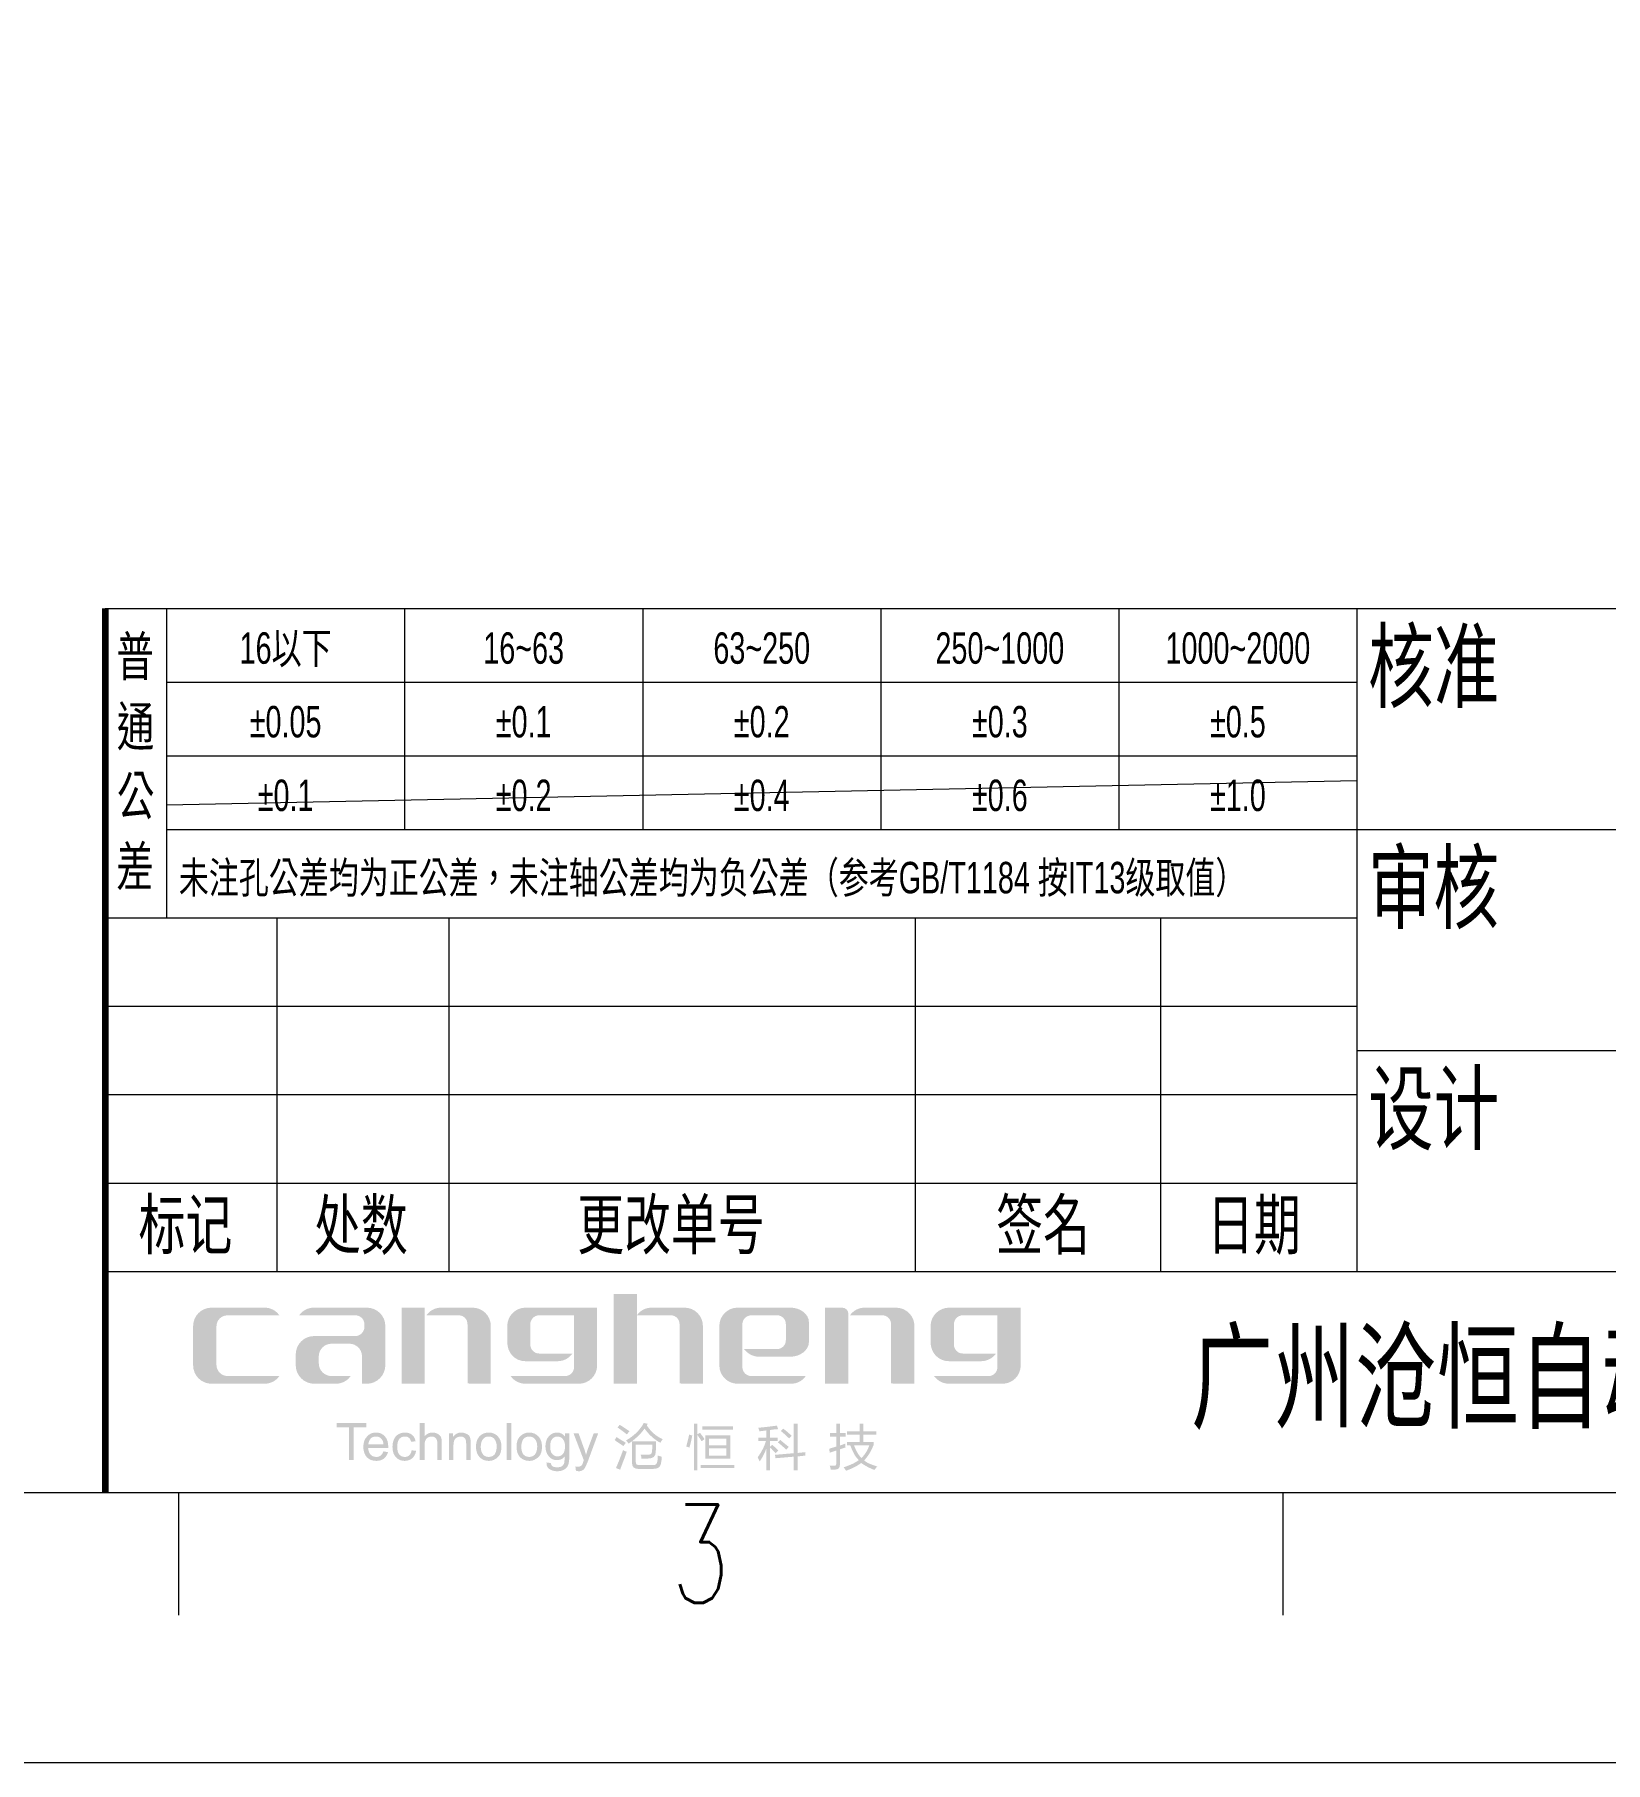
# Model space of a CAD drawing. Header units: millimetres. Extents: x 120948 to 121542, y -62642 to -62222.
# Drawn here: x 121154.1 to 121282.1, y -62642.3 to -62501.6 of the extents above; entities that cross this region are included whole.
import ezdxf
from ezdxf.enums import TextEntityAlignment as Align

# ---------------------------------------------------------------- set-up
doc = ezdxf.new("R2010")
doc.units = ezdxf.units.MM
doc.header["$LTSCALE"] = 10
doc.layers.add('THICK', color=7, linetype='Continuous', lineweight=0)
doc.styles.add('粗體窄形字', font='PMingLiU.ttf', dxfattribs={"width": 0.7})
doc.styles.add('繁體窄細字', font='simplex.shx', dxfattribs={"width": 0.7, "bigfont": 'ae.shx'})

# ---------------------------------------------------------------- blocks, each defined once
blk = doc.blocks.new('A4横向')
h = blk.add_hatch(color=174)
edge = h.paths.add_edge_path(flags=0)
edge.add_spline(control_points=[(-169.337, 15.424), (-169.337, 15.424), (-170.287, 15.424), (-170.287, 15.424), (-170.287, 15.424), (-170.287, 19.075), (-170.287, 19.075), (-170.287, 19.075), (-169.337, 19.075), (-169.337, 19.075), (-169.337, 19.075), (-169.337, 18.211), (-169.337, 18.211), (-169.207, 18.405), (-168.981, 18.524), (-168.732, 18.524), (-168.732, 18.524), (-167.393, 18.524), (-167.393, 18.524), (-166.983, 18.524), (-166.648, 18.189), (-166.648, 17.779), (-166.648, 17.779), (-166.648, 15.424), (-166.648, 15.424), (-166.648, 15.424), (-167.598, 15.435), (-167.598, 15.435), (-167.598, 16.051), (-167.598, 17.228), (-167.598, 17.844), (-167.598, 18.049), (-167.749, 18.211), (-167.955, 18.211), (-167.955, 18.211), (-169.337, 18.211), (-169.337, 18.211), (-169.337, 18.211), (-169.337, 15.424), (-169.337, 15.424)], knot_values=[0, 0, 0, 0, 1, 1, 1, 2, 2, 2, 3, 3, 3, 4, 4, 4, 5, 5, 5, 6, 6, 6, 7, 7, 7, 8, 8, 8, 9, 9, 9, 10, 10, 10, 11, 11, 11, 12, 12, 12, 13, 13, 13, 13], degree=3, periodic=0)
edge = h.paths.add_edge_path(flags=0)
edge.add_spline(control_points=[(-163.062, 18.524), (-162.706, 18.524), (-162.328, 18.276), (-162.328, 17.93), (-162.328, 17.93), (-162.328, 17.12), (-162.328, 17.12), (-162.328, 16.785), (-162.706, 16.526), (-163.062, 16.526), (-163.062, 16.526), (-164.358, 16.526), (-164.358, 16.526), (-164.617, 16.526), (-164.833, 16.656), (-164.974, 16.839), (-164.974, 16.839), (-163.624, 16.839), (-163.624, 16.839), (-163.419, 16.839), (-163.267, 17.001), (-163.267, 17.206), (-163.267, 17.325), (-163.267, 17.422), (-163.267, 17.844), (-163.267, 18.049), (-163.419, 18.211), (-163.624, 18.211), (-163.624, 18.211), (-164.671, 18.211), (-164.671, 18.211), (-164.877, 18.211), (-165.039, 18.049), (-165.039, 17.844), (-165.039, 17.271), (-165.039, 16.861), (-165.039, 16.105), (-165.039, 15.9), (-164.877, 15.738), (-164.671, 15.738), (-164.671, 15.738), (-162.457, 15.738), (-162.457, 15.738), (-162.587, 15.543), (-162.814, 15.424), (-163.062, 15.424), (-163.062, 15.424), (-165.233, 15.424), (-165.233, 15.424), (-165.643, 15.424), (-165.978, 15.759), (-165.978, 16.17), (-165.978, 16.71), (-165.978, 17.239), (-165.978, 17.779), (-165.978, 18.189), (-165.643, 18.524), (-165.233, 18.524), (-164.553, 18.524), (-163.743, 18.524), (-163.062, 18.524)], knot_values=[0, 0, 0, 0, 1, 1, 1, 2, 2, 2, 3, 3, 3, 4, 4, 4, 5, 5, 5, 6, 6, 6, 7, 7, 7, 8, 8, 8, 9, 9, 9, 10, 10, 10, 11, 11, 11, 12, 12, 12, 13, 13, 13, 14, 14, 14, 15, 15, 15, 16, 16, 16, 17, 17, 17, 18, 18, 18, 19, 19, 19, 20, 20, 20, 20], degree=3, periodic=0)
edge = h.paths.add_edge_path(flags=0)
edge.add_spline(control_points=[(-161.669, 18.524), (-161.669, 18.524), (-160.978, 18.524), (-160.978, 18.524), (-160.837, 18.524), (-160.719, 18.416), (-160.719, 18.276), (-160.719, 18.276), (-160.719, 15.424), (-160.719, 15.424), (-160.719, 15.424), (-161.669, 15.424), (-161.669, 15.424), (-161.669, 15.424), (-161.669, 18.524), (-161.669, 18.524)], knot_values=[0, 0, 0, 0, 1, 1, 1, 2, 2, 2, 3, 3, 3, 4, 4, 4, 5, 5, 5, 5], degree=3, periodic=0)
edge = h.paths.add_edge_path(flags=0)
edge.add_spline(control_points=[(-160.049, 18.524), (-160.049, 18.524), (-158.785, 18.524), (-158.785, 18.524), (-158.364, 18.524), (-158.029, 18.189), (-158.029, 17.779), (-158.029, 17.779), (-158.029, 16.612), (-158.029, 16.612), (-158.029, 16.612), (-158.029, 15.424), (-158.029, 15.424), (-158.029, 15.424), (-158.98, 15.435), (-158.98, 15.435), (-158.98, 15.435), (-158.98, 16.548), (-158.98, 16.548), (-158.98, 16.548), (-158.98, 16.558), (-158.98, 16.558), (-158.98, 16.558), (-158.98, 17.487), (-158.98, 17.487), (-158.98, 17.487), (-158.98, 17.736), (-158.98, 17.736), (-158.98, 17.736), (-158.98, 17.844), (-158.98, 17.844), (-158.98, 18.049), (-159.131, 18.211), (-159.336, 18.211), (-159.336, 18.211), (-160.654, 18.211), (-160.654, 18.211), (-160.524, 18.405), (-160.297, 18.524), (-160.049, 18.524)], knot_values=[0, 0, 0, 0, 1, 1, 1, 2, 2, 2, 3, 3, 3, 4, 4, 4, 5, 5, 5, 6, 6, 6, 7, 7, 7, 8, 8, 8, 9, 9, 9, 10, 10, 10, 11, 11, 11, 12, 12, 12, 13, 13, 13, 13], degree=3, periodic=0)
edge = h.paths.add_edge_path(flags=0)
edge.add_spline(control_points=[(-156.615, 15.424), (-156.615, 15.424), (-154.444, 15.424), (-154.444, 15.424), (-154.033, 15.424), (-153.699, 15.759), (-153.699, 16.17), (-153.699, 16.958), (-153.699, 17.746), (-153.699, 18.524), (-154.671, 18.524), (-155.643, 18.524), (-156.615, 18.524), (-157.025, 18.524), (-157.371, 18.189), (-157.371, 17.779), (-157.371, 17.779), (-157.371, 17.12), (-157.371, 17.12), (-157.371, 16.688), (-157.057, 16.342), (-156.615, 16.342), (-156.615, 16.342), (-155.319, 16.342), (-155.319, 16.342), (-155.07, 16.342), (-154.843, 16.461), (-154.703, 16.656), (-154.703, 16.656), (-156.064, 16.656), (-156.064, 16.656), (-156.258, 16.656), (-156.42, 16.818), (-156.42, 17.023), (-156.42, 17.422), (-156.42, 17.304), (-156.42, 17.844), (-156.42, 18.049), (-156.258, 18.211), (-156.064, 18.211), (-156.064, 18.211), (-154.649, 18.211), (-154.649, 18.211), (-154.649, 17.509), (-154.649, 16.807), (-154.649, 16.105), (-154.649, 15.9), (-154.8, 15.738), (-155.005, 15.738), (-155.005, 15.738), (-157.23, 15.738), (-157.23, 15.738), (-157.09, 15.543), (-156.863, 15.424), (-156.615, 15.424)], knot_values=[0, 0, 0, 0, 1, 1, 1, 2, 2, 2, 3, 3, 3, 4, 4, 4, 5, 5, 5, 6, 6, 6, 7, 7, 7, 8, 8, 8, 9, 9, 9, 10, 10, 10, 11, 11, 11, 12, 12, 12, 13, 13, 13, 14, 14, 14, 15, 15, 15, 16, 16, 16, 17, 17, 17, 18, 18, 18, 18], degree=3, periodic=0)
h = blk.add_hatch(color=1)
edge = h.paths.add_edge_path(flags=0)
edge.add_spline(control_points=[(-186.66, 18.524), (-186.66, 18.524), (-184.511, 18.524), (-184.511, 18.524), (-184.263, 18.524), (-184.036, 18.405), (-183.906, 18.211), (-183.906, 18.211), (-186.012, 18.211), (-186.012, 18.211), (-186.261, 18.211), (-186.466, 18.016), (-186.466, 17.768), (-186.466, 17.768), (-186.466, 16.191), (-186.466, 16.191), (-186.466, 15.943), (-186.261, 15.738), (-186.012, 15.738), (-186.012, 15.738), (-183.906, 15.738), (-183.906, 15.738), (-184.036, 15.543), (-184.263, 15.424), (-184.511, 15.424), (-184.511, 15.424), (-186.66, 15.424), (-186.66, 15.424), (-187.081, 15.424), (-187.416, 15.759), (-187.416, 16.17), (-187.416, 16.17), (-187.416, 17.779), (-187.416, 17.779), (-187.416, 18.189), (-187.081, 18.524), (-186.66, 18.524)], knot_values=[0, 0, 0, 0, 1, 1, 1, 2, 2, 2, 3, 3, 3, 4, 4, 4, 5, 5, 5, 6, 6, 6, 7, 7, 7, 8, 8, 8, 9, 9, 9, 10, 10, 10, 11, 11, 11, 12, 12, 12, 12], degree=3, periodic=0)
edge = h.paths.add_edge_path(flags=0)
edge.add_spline(control_points=[(-182.491, 18.524), (-182.491, 18.524), (-180.342, 18.524), (-180.342, 18.524), (-179.921, 18.524), (-179.586, 18.189), (-179.586, 17.779), (-179.586, 17.779), (-179.586, 16.18), (-179.586, 16.18), (-179.586, 15.77), (-179.921, 15.424), (-180.342, 15.424), (-180.342, 15.424), (-180.537, 15.424), (-180.537, 15.424), (-180.537, 15.424), (-180.537, 16.256), (-180.537, 16.256), (-180.537, 16.256), (-180.537, 16.548), (-180.537, 16.548), (-180.537, 16.548), (-180.537, 16.558), (-180.537, 16.558), (-180.537, 16.558), (-180.537, 16.558), (-180.537, 16.558), (-180.547, 16.839), (-180.774, 17.055), (-181.055, 17.055), (-181.055, 17.055), (-181.779, 17.055), (-181.779, 17.055), (-182.059, 17.055), (-182.297, 16.828), (-182.297, 16.548), (-182.297, 16.548), (-182.297, 16.256), (-182.297, 16.256), (-182.297, 15.964), (-182.059, 15.738), (-181.779, 15.738), (-181.779, 15.738), (-181.001, 15.738), (-181.001, 15.738), (-181.131, 15.543), (-181.357, 15.424), (-181.606, 15.424), (-181.897, 15.424), (-182.189, 15.424), (-182.481, 15.424), (-182.902, 15.424), (-183.237, 15.77), (-183.237, 16.18), (-183.237, 16.18), (-183.237, 16.612), (-183.237, 16.612), (-183.237, 17.034), (-182.902, 17.368), (-182.481, 17.368), (-182.481, 17.368), (-180.807, 17.368), (-180.807, 17.368), (-180.601, 17.368), (-180.439, 17.541), (-180.439, 17.736), (-180.439, 17.736), (-180.439, 17.844), (-180.439, 17.844), (-180.439, 18.049), (-180.601, 18.211), (-180.807, 18.211), (-180.807, 18.211), (-183.096, 18.211), (-183.096, 18.211), (-182.967, 18.405), (-182.74, 18.524), (-182.491, 18.524)], knot_values=[0, 0, 0, 0, 1, 1, 1, 2, 2, 2, 3, 3, 3, 4, 4, 4, 5, 5, 5, 6, 6, 6, 7, 7, 7, 8, 8, 8, 9, 9, 9, 10, 10, 10, 11, 11, 11, 12, 12, 12, 13, 13, 13, 14, 14, 14, 15, 15, 15, 16, 16, 16, 17, 17, 17, 18, 18, 18, 19, 19, 19, 20, 20, 20, 21, 21, 21, 22, 22, 22, 23, 23, 23, 24, 24, 24, 25, 25, 25, 26, 26, 26, 26], degree=3, periodic=0)
edge = h.paths.add_edge_path(flags=0)
edge.add_spline(control_points=[(-178.927, 18.524), (-178.927, 18.524), (-177.977, 18.524), (-177.977, 18.524), (-177.977, 18.524), (-177.977, 15.424), (-177.977, 15.424), (-177.977, 15.424), (-178.927, 15.424), (-178.927, 15.424), (-178.927, 15.424), (-178.927, 18.524), (-178.927, 18.524)], knot_values=[0, 0, 0, 0, 1, 1, 1, 2, 2, 2, 3, 3, 3, 4, 4, 4, 4], degree=3, periodic=0)
edge = h.paths.add_edge_path(flags=0)
edge.add_spline(control_points=[(-177.307, 18.524), (-177.307, 18.524), (-176.033, 18.524), (-176.033, 18.524), (-175.623, 18.524), (-175.288, 18.189), (-175.288, 17.779), (-175.288, 17.779), (-175.288, 15.424), (-175.288, 15.424), (-175.288, 15.424), (-176.238, 15.435), (-176.238, 15.435), (-176.238, 16.234), (-176.238, 17.044), (-176.238, 17.844), (-176.238, 18.049), (-176.389, 18.211), (-176.595, 18.211), (-176.595, 18.211), (-177.912, 18.211), (-177.912, 18.211), (-177.783, 18.405), (-177.556, 18.524), (-177.307, 18.524)], knot_values=[0, 0, 0, 0, 1, 1, 1, 2, 2, 2, 3, 3, 3, 4, 4, 4, 5, 5, 5, 6, 6, 6, 7, 7, 7, 8, 8, 8, 8], degree=3, periodic=0)
edge = h.paths.add_edge_path(flags=0)
edge.add_spline(control_points=[(-173.873, 15.424), (-173.873, 15.424), (-171.702, 15.424), (-171.702, 15.424), (-171.292, 15.424), (-170.957, 15.759), (-170.957, 16.17), (-170.957, 16.958), (-170.957, 17.746), (-170.957, 18.524), (-171.929, 18.524), (-172.901, 18.524), (-173.873, 18.524), (-174.283, 18.524), (-174.618, 18.189), (-174.618, 17.779), (-174.618, 17.779), (-174.618, 17.12), (-174.618, 17.12), (-174.618, 16.688), (-174.316, 16.342), (-173.873, 16.342), (-173.873, 16.342), (-172.577, 16.342), (-172.577, 16.342), (-172.318, 16.342), (-172.102, 16.461), (-171.961, 16.656), (-171.961, 16.656), (-173.322, 16.656), (-173.322, 16.656), (-173.517, 16.656), (-173.679, 16.818), (-173.679, 17.023), (-173.679, 17.422), (-173.679, 17.304), (-173.679, 17.844), (-173.679, 18.049), (-173.517, 18.211), (-173.322, 18.211), (-173.322, 18.211), (-171.897, 18.211), (-171.897, 18.211), (-171.897, 17.509), (-171.897, 16.807), (-171.897, 16.105), (-171.897, 15.9), (-172.059, 15.738), (-172.264, 15.738), (-172.264, 15.738), (-174.478, 15.738), (-174.478, 15.738), (-174.348, 15.543), (-174.121, 15.424), (-173.873, 15.424)], knot_values=[0, 0, 0, 0, 1, 1, 1, 2, 2, 2, 3, 3, 3, 4, 4, 4, 5, 5, 5, 6, 6, 6, 7, 7, 7, 8, 8, 8, 9, 9, 9, 10, 10, 10, 11, 11, 11, 12, 12, 12, 13, 13, 13, 14, 14, 14, 15, 15, 15, 16, 16, 16, 17, 17, 17, 18, 18, 18, 18], degree=3, periodic=0)
h = blk.add_hatch(color=174)
edge = h.paths.add_edge_path(flags=0)
edge.add_spline(control_points=[(-181.066, 12.314), (-181.066, 12.314), (-181.066, 13.653), (-181.066, 13.653), (-181.066, 13.653), (-181.573, 13.653), (-181.573, 13.653), (-181.573, 13.653), (-181.573, 13.826), (-181.573, 13.826), (-181.573, 13.826), (-180.364, 13.826), (-180.364, 13.826), (-180.364, 13.826), (-180.364, 13.653), (-180.364, 13.653), (-180.364, 13.653), (-180.871, 13.653), (-180.871, 13.653), (-180.871, 13.653), (-180.871, 12.314), (-180.871, 12.314), (-180.871, 12.314), (-181.066, 12.314), (-181.066, 12.314)], knot_values=[0, 0, 0, 0, 1, 1, 1, 2, 2, 2, 3, 3, 3, 4, 4, 4, 5, 5, 5, 6, 6, 6, 7, 7, 7, 8, 8, 8, 8], degree=3, periodic=0)
edge = h.paths.add_edge_path(flags=0)
edge.add_spline(control_points=[(-179.662, 12.67), (-179.662, 12.67), (-179.478, 12.638), (-179.478, 12.638), (-179.5, 12.53), (-179.565, 12.444), (-179.64, 12.379), (-179.727, 12.314), (-179.824, 12.282), (-179.953, 12.282), (-180.115, 12.282), (-180.245, 12.336), (-180.342, 12.433), (-180.429, 12.53), (-180.483, 12.67), (-180.483, 12.854), (-180.483, 13.038), (-180.429, 13.178), (-180.331, 13.275), (-180.245, 13.383), (-180.115, 13.437), (-179.964, 13.437), (-179.824, 13.437), (-179.694, 13.383), (-179.608, 13.286), (-179.511, 13.178), (-179.467, 13.038), (-179.467, 12.865), (-179.467, 12.854), (-179.467, 12.832), (-179.467, 12.811), (-179.467, 12.811), (-180.288, 12.811), (-180.288, 12.811), (-180.277, 12.692), (-180.245, 12.595), (-180.18, 12.53), (-180.126, 12.476), (-180.051, 12.444), (-179.953, 12.444), (-179.889, 12.444), (-179.824, 12.454), (-179.781, 12.498), (-179.737, 12.53), (-179.694, 12.584), (-179.662, 12.67)], knot_values=[0, 0, 0, 0, 1, 1, 1, 2, 2, 2, 3, 3, 3, 4, 4, 4, 5, 5, 5, 6, 6, 6, 7, 7, 7, 8, 8, 8, 9, 9, 9, 10, 10, 10, 11, 11, 11, 12, 12, 12, 13, 13, 13, 14, 14, 14, 15, 15, 15, 15], degree=3, periodic=0)
edge = h.paths.add_edge_path(flags=0)
edge.add_spline(control_points=[(-180.277, 12.962), (-180.277, 12.962), (-179.662, 12.962), (-179.662, 12.962), (-179.673, 13.059), (-179.694, 13.124), (-179.737, 13.167), (-179.791, 13.243), (-179.867, 13.275), (-179.964, 13.275), (-180.051, 13.275), (-180.126, 13.254), (-180.18, 13.2), (-180.234, 13.135), (-180.267, 13.059), (-180.277, 12.962)], knot_values=[0, 0, 0, 0, 1, 1, 1, 2, 2, 2, 3, 3, 3, 4, 4, 4, 5, 5, 5, 5], degree=3, periodic=0)
edge = h.paths.add_edge_path(flags=0)
edge.add_spline(control_points=[(-178.517, 12.714), (-178.517, 12.714), (-178.333, 12.692), (-178.333, 12.692), (-178.355, 12.562), (-178.409, 12.465), (-178.485, 12.39), (-178.571, 12.325), (-178.679, 12.282), (-178.798, 12.282), (-178.949, 12.282), (-179.068, 12.336), (-179.154, 12.433), (-179.251, 12.53), (-179.295, 12.67), (-179.295, 12.854), (-179.295, 12.973), (-179.273, 13.081), (-179.23, 13.167), (-179.197, 13.254), (-179.133, 13.318), (-179.057, 13.362), (-178.971, 13.416), (-178.884, 13.437), (-178.787, 13.437), (-178.668, 13.437), (-178.571, 13.405), (-178.495, 13.34), (-178.42, 13.286), (-178.377, 13.2), (-178.355, 13.081), (-178.355, 13.081), (-178.539, 13.059), (-178.539, 13.059), (-178.549, 13.135), (-178.582, 13.189), (-178.625, 13.221), (-178.668, 13.264), (-178.722, 13.275), (-178.787, 13.275), (-178.873, 13.275), (-178.96, 13.243), (-179.014, 13.178), (-179.068, 13.113), (-179.1, 13.005), (-179.1, 12.865), (-179.1, 12.714), (-179.079, 12.606), (-179.014, 12.541), (-178.96, 12.476), (-178.884, 12.444), (-178.798, 12.444), (-178.722, 12.444), (-178.657, 12.465), (-178.614, 12.508), (-178.56, 12.552), (-178.528, 12.616), (-178.517, 12.714)], knot_values=[0, 0, 0, 0, 1, 1, 1, 2, 2, 2, 3, 3, 3, 4, 4, 4, 5, 5, 5, 6, 6, 6, 7, 7, 7, 8, 8, 8, 9, 9, 9, 10, 10, 10, 11, 11, 11, 12, 12, 12, 13, 13, 13, 14, 14, 14, 15, 15, 15, 16, 16, 16, 17, 17, 17, 18, 18, 18, 19, 19, 19, 19], degree=3, periodic=0)
edge = h.paths.add_edge_path(flags=0)
edge.add_spline(control_points=[(-178.182, 12.314), (-178.182, 12.314), (-178.182, 13.826), (-178.182, 13.826), (-178.182, 13.826), (-177.988, 13.826), (-177.988, 13.826), (-177.988, 13.826), (-177.988, 13.286), (-177.988, 13.286), (-177.901, 13.383), (-177.793, 13.437), (-177.664, 13.437), (-177.577, 13.437), (-177.513, 13.416), (-177.448, 13.383), (-177.394, 13.351), (-177.351, 13.308), (-177.318, 13.254), (-177.297, 13.2), (-177.286, 13.113), (-177.286, 13.005), (-177.286, 13.005), (-177.286, 12.314), (-177.286, 12.314), (-177.286, 12.314), (-177.469, 12.314), (-177.469, 12.314), (-177.469, 12.314), (-177.469, 13.005), (-177.469, 13.005), (-177.469, 13.102), (-177.491, 13.167), (-177.534, 13.21), (-177.567, 13.254), (-177.631, 13.275), (-177.707, 13.275), (-177.761, 13.275), (-177.804, 13.254), (-177.858, 13.232), (-177.901, 13.2), (-177.945, 13.156), (-177.955, 13.113), (-177.977, 13.059), (-177.988, 12.994), (-177.988, 12.908), (-177.988, 12.908), (-177.988, 12.314), (-177.988, 12.314), (-177.988, 12.314), (-178.182, 12.314), (-178.182, 12.314)], knot_values=[0, 0, 0, 0, 1, 1, 1, 2, 2, 2, 3, 3, 3, 4, 4, 4, 5, 5, 5, 6, 6, 6, 7, 7, 7, 8, 8, 8, 9, 9, 9, 10, 10, 10, 11, 11, 11, 12, 12, 12, 13, 13, 13, 14, 14, 14, 15, 15, 15, 16, 16, 16, 17, 17, 17, 17], degree=3, periodic=0)
edge = h.paths.add_edge_path(flags=0)
edge.add_spline(control_points=[(-176.994, 12.314), (-176.994, 12.314), (-176.994, 13.405), (-176.994, 13.405), (-176.994, 13.405), (-176.832, 13.405), (-176.832, 13.405), (-176.832, 13.405), (-176.832, 13.254), (-176.832, 13.254), (-176.746, 13.372), (-176.638, 13.437), (-176.487, 13.437), (-176.411, 13.437), (-176.357, 13.416), (-176.303, 13.394), (-176.238, 13.372), (-176.206, 13.34), (-176.173, 13.308), (-176.141, 13.264), (-176.13, 13.221), (-176.119, 13.167), (-176.109, 13.135), (-176.109, 13.07), (-176.109, 12.984), (-176.109, 12.984), (-176.109, 12.314), (-176.109, 12.314), (-176.109, 12.314), (-176.292, 12.314), (-176.292, 12.314), (-176.292, 12.314), (-176.292, 12.973), (-176.292, 12.973), (-176.292, 13.059), (-176.303, 13.113), (-176.314, 13.146), (-176.325, 13.189), (-176.357, 13.21), (-176.389, 13.243), (-176.433, 13.264), (-176.476, 13.275), (-176.519, 13.275), (-176.595, 13.275), (-176.67, 13.243), (-176.724, 13.2), (-176.778, 13.146), (-176.811, 13.048), (-176.811, 12.908), (-176.811, 12.908), (-176.811, 12.314), (-176.811, 12.314), (-176.811, 12.314), (-176.994, 12.314), (-176.994, 12.314)], knot_values=[0, 0, 0, 0, 1, 1, 1, 2, 2, 2, 3, 3, 3, 4, 4, 4, 5, 5, 5, 6, 6, 6, 7, 7, 7, 8, 8, 8, 9, 9, 9, 10, 10, 10, 11, 11, 11, 12, 12, 12, 13, 13, 13, 14, 14, 14, 15, 15, 15, 16, 16, 16, 17, 17, 17, 18, 18, 18, 18], degree=3, periodic=0)
edge = h.paths.add_edge_path(flags=0)
edge.add_spline(control_points=[(-175.893, 12.865), (-175.893, 13.059), (-175.828, 13.21), (-175.72, 13.308), (-175.623, 13.394), (-175.515, 13.437), (-175.374, 13.437), (-175.223, 13.437), (-175.093, 13.383), (-175.007, 13.286), (-174.91, 13.189), (-174.856, 13.048), (-174.856, 12.876), (-174.856, 12.735), (-174.877, 12.627), (-174.921, 12.541), (-174.964, 12.465), (-175.029, 12.4), (-175.104, 12.357), (-175.191, 12.303), (-175.277, 12.282), (-175.374, 12.282), (-175.525, 12.282), (-175.655, 12.336), (-175.741, 12.433), (-175.839, 12.53), (-175.893, 12.67), (-175.893, 12.865)], knot_values=[0, 0, 0, 0, 1, 1, 1, 2, 2, 2, 3, 3, 3, 4, 4, 4, 5, 5, 5, 6, 6, 6, 7, 7, 7, 8, 8, 8, 9, 9, 9, 9], degree=3, periodic=0)
edge = h.paths.add_edge_path(flags=0)
edge.add_spline(control_points=[(-175.698, 12.854), (-175.698, 12.714), (-175.666, 12.616), (-175.601, 12.541), (-175.547, 12.476), (-175.471, 12.444), (-175.374, 12.444), (-175.277, 12.444), (-175.201, 12.476), (-175.137, 12.541), (-175.083, 12.616), (-175.05, 12.724), (-175.05, 12.865), (-175.05, 13.005), (-175.083, 13.102), (-175.147, 13.178), (-175.201, 13.243), (-175.277, 13.275), (-175.374, 13.275), (-175.471, 13.275), (-175.547, 13.243), (-175.601, 13.178), (-175.666, 13.102), (-175.698, 12.994), (-175.698, 12.854)], knot_values=[0, 0, 0, 0, 1, 1, 1, 2, 2, 2, 3, 3, 3, 4, 4, 4, 5, 5, 5, 6, 6, 6, 7, 7, 7, 8, 8, 8, 8], degree=3, periodic=0)
edge = h.paths.add_edge_path(flags=0)
edge.add_spline(control_points=[(-174.64, 12.314), (-174.64, 12.314), (-174.64, 13.826), (-174.64, 13.826), (-174.64, 13.826), (-174.456, 13.826), (-174.456, 13.826), (-174.456, 13.826), (-174.456, 12.314), (-174.456, 12.314), (-174.456, 12.314), (-174.64, 12.314), (-174.64, 12.314)], knot_values=[0, 0, 0, 0, 1, 1, 1, 2, 2, 2, 3, 3, 3, 4, 4, 4, 4], degree=3, periodic=0)
edge = h.paths.add_edge_path(flags=0)
edge.add_spline(control_points=[(-174.24, 12.865), (-174.24, 13.059), (-174.186, 13.21), (-174.067, 13.308), (-173.97, 13.394), (-173.862, 13.437), (-173.722, 13.437), (-173.571, 13.437), (-173.452, 13.383), (-173.355, 13.286), (-173.257, 13.189), (-173.203, 13.048), (-173.203, 12.876), (-173.203, 12.735), (-173.225, 12.627), (-173.268, 12.541), (-173.311, 12.465), (-173.376, 12.4), (-173.463, 12.357), (-173.538, 12.303), (-173.625, 12.282), (-173.722, 12.282), (-173.873, 12.282), (-174.003, 12.336), (-174.1, 12.433), (-174.186, 12.53), (-174.24, 12.67), (-174.24, 12.865)], knot_values=[0, 0, 0, 0, 1, 1, 1, 2, 2, 2, 3, 3, 3, 4, 4, 4, 5, 5, 5, 6, 6, 6, 7, 7, 7, 8, 8, 8, 9, 9, 9, 9], degree=3, periodic=0)
edge = h.paths.add_edge_path(flags=0)
edge.add_spline(control_points=[(-174.046, 12.854), (-174.046, 12.714), (-174.013, 12.616), (-173.959, 12.541), (-173.895, 12.476), (-173.819, 12.444), (-173.722, 12.444), (-173.635, 12.444), (-173.549, 12.476), (-173.495, 12.541), (-173.43, 12.616), (-173.398, 12.724), (-173.398, 12.865), (-173.398, 13.005), (-173.43, 13.102), (-173.495, 13.178), (-173.549, 13.243), (-173.635, 13.275), (-173.722, 13.275), (-173.819, 13.275), (-173.895, 13.243), (-173.959, 13.178), (-174.013, 13.102), (-174.046, 12.994), (-174.046, 12.854)], knot_values=[0, 0, 0, 0, 1, 1, 1, 2, 2, 2, 3, 3, 3, 4, 4, 4, 5, 5, 5, 6, 6, 6, 7, 7, 7, 8, 8, 8, 8], degree=3, periodic=0)
edge = h.paths.add_edge_path(flags=0)
edge.add_spline(control_points=[(-173.02, 12.217), (-173.02, 12.217), (-172.847, 12.195), (-172.847, 12.195), (-172.836, 12.141), (-172.815, 12.098), (-172.782, 12.066), (-172.739, 12.033), (-172.674, 12.022), (-172.588, 12.022), (-172.501, 12.022), (-172.437, 12.033), (-172.393, 12.066), (-172.339, 12.109), (-172.307, 12.152), (-172.296, 12.217), (-172.285, 12.249), (-172.285, 12.336), (-172.285, 12.454), (-172.361, 12.357), (-172.469, 12.314), (-172.588, 12.314), (-172.739, 12.314), (-172.858, 12.368), (-172.933, 12.476), (-173.02, 12.584), (-173.063, 12.714), (-173.063, 12.865), (-173.063, 12.973), (-173.041, 13.07), (-173.009, 13.156), (-172.966, 13.243), (-172.912, 13.308), (-172.836, 13.362), (-172.771, 13.405), (-172.685, 13.437), (-172.588, 13.437), (-172.458, 13.437), (-172.35, 13.383), (-172.264, 13.275), (-172.264, 13.275), (-172.264, 13.405), (-172.264, 13.405), (-172.264, 13.405), (-172.091, 13.405), (-172.091, 13.405), (-172.091, 13.405), (-172.091, 12.454), (-172.091, 12.454), (-172.091, 12.292), (-172.113, 12.163), (-172.145, 12.098), (-172.177, 12.022), (-172.231, 11.968), (-172.307, 11.925), (-172.383, 11.882), (-172.48, 11.86), (-172.588, 11.86), (-172.717, 11.86), (-172.825, 11.893), (-172.912, 11.958), (-172.987, 12.012), (-173.031, 12.098), (-173.02, 12.217)], knot_values=[0, 0, 0, 0, 1, 1, 1, 2, 2, 2, 3, 3, 3, 4, 4, 4, 5, 5, 5, 6, 6, 6, 7, 7, 7, 8, 8, 8, 9, 9, 9, 10, 10, 10, 11, 11, 11, 12, 12, 12, 13, 13, 13, 14, 14, 14, 15, 15, 15, 16, 16, 16, 17, 17, 17, 18, 18, 18, 19, 19, 19, 20, 20, 20, 21, 21, 21, 21], degree=3, periodic=0)
edge = h.paths.add_edge_path(flags=0)
edge.add_spline(control_points=[(-172.869, 12.876), (-172.869, 12.735), (-172.847, 12.627), (-172.782, 12.562), (-172.728, 12.498), (-172.653, 12.465), (-172.566, 12.465), (-172.48, 12.465), (-172.415, 12.498), (-172.35, 12.562), (-172.296, 12.627), (-172.264, 12.735), (-172.264, 12.876), (-172.264, 13.005), (-172.296, 13.113), (-172.361, 13.178), (-172.415, 13.243), (-172.491, 13.275), (-172.577, 13.275), (-172.653, 13.275), (-172.728, 13.243), (-172.782, 13.178), (-172.847, 13.113), (-172.869, 13.016), (-172.869, 12.876)], knot_values=[0, 0, 0, 0, 1, 1, 1, 2, 2, 2, 3, 3, 3, 4, 4, 4, 5, 5, 5, 6, 6, 6, 7, 7, 7, 8, 8, 8, 8], degree=3, periodic=0)
edge = h.paths.add_edge_path(flags=0)
edge.add_spline(control_points=[(-171.821, 11.882), (-171.821, 11.882), (-171.843, 12.055), (-171.843, 12.055), (-171.799, 12.044), (-171.767, 12.044), (-171.735, 12.044), (-171.691, 12.044), (-171.659, 12.044), (-171.637, 12.066), (-171.605, 12.076), (-171.583, 12.098), (-171.573, 12.12), (-171.562, 12.141), (-171.54, 12.184), (-171.519, 12.26), (-171.508, 12.271), (-171.508, 12.282), (-171.497, 12.303), (-171.497, 12.303), (-171.918, 13.405), (-171.918, 13.405), (-171.918, 13.405), (-171.713, 13.405), (-171.713, 13.405), (-171.713, 13.405), (-171.486, 12.778), (-171.486, 12.778), (-171.454, 12.692), (-171.432, 12.606), (-171.411, 12.519), (-171.389, 12.606), (-171.357, 12.692), (-171.335, 12.768), (-171.335, 12.768), (-171.097, 13.405), (-171.097, 13.405), (-171.097, 13.405), (-170.914, 13.405), (-170.914, 13.405), (-170.914, 13.405), (-171.324, 12.292), (-171.324, 12.292), (-171.367, 12.174), (-171.411, 12.087), (-171.432, 12.044), (-171.465, 11.979), (-171.497, 11.936), (-171.54, 11.904), (-171.583, 11.882), (-171.637, 11.86), (-171.702, 11.86), (-171.735, 11.86), (-171.778, 11.871), (-171.821, 11.882)], knot_values=[0, 0, 0, 0, 1, 1, 1, 2, 2, 2, 3, 3, 3, 4, 4, 4, 5, 5, 5, 6, 6, 6, 7, 7, 7, 8, 8, 8, 9, 9, 9, 10, 10, 10, 11, 11, 11, 12, 12, 12, 13, 13, 13, 14, 14, 14, 15, 15, 15, 16, 16, 16, 17, 17, 17, 18, 18, 18, 18], degree=3, periodic=0)
h = blk.add_hatch(color=174)
edge = h.paths.add_edge_path(flags=0)
edge.add_spline(control_points=[(-169.531, 13.081), (-169.531, 13.081), (-168.559, 13.081), (-168.559, 13.081), (-168.559, 12.908), (-168.559, 12.757), (-168.57, 12.638), (-168.57, 12.465), (-168.678, 12.379), (-168.873, 12.379), (-168.97, 12.379), (-169.067, 12.379), (-169.153, 12.379), (-169.153, 12.433), (-169.164, 12.487), (-169.186, 12.541), (-169.089, 12.541), (-168.991, 12.53), (-168.894, 12.53), (-168.786, 12.53), (-168.721, 12.573), (-168.721, 12.66), (-168.711, 12.768), (-168.711, 12.854), (-168.711, 12.94), (-168.711, 12.94), (-169.38, 12.94), (-169.38, 12.94), (-169.38, 12.94), (-169.38, 12.228), (-169.38, 12.228), (-169.391, 12.141), (-169.326, 12.098), (-169.186, 12.109), (-169.186, 12.109), (-168.7, 12.109), (-168.7, 12.109), (-168.592, 12.098), (-168.527, 12.141), (-168.516, 12.217), (-168.516, 12.228), (-168.505, 12.249), (-168.505, 12.271), (-168.495, 12.303), (-168.484, 12.379), (-168.484, 12.498), (-168.451, 12.487), (-168.419, 12.476), (-168.365, 12.465), (-168.343, 12.454), (-168.333, 12.454), (-168.322, 12.444), (-168.322, 12.411), (-168.333, 12.368), (-168.333, 12.314), (-168.343, 12.249), (-168.354, 12.195), (-168.354, 12.174), (-168.387, 12.022), (-168.484, 11.958), (-168.667, 11.958), (-168.667, 11.958), (-169.229, 11.958), (-169.229, 11.958), (-169.445, 11.947), (-169.542, 12.033), (-169.531, 12.217), (-169.531, 12.217), (-169.531, 13.081), (-169.531, 13.081)], knot_values=[0, 0, 0, 0, 1, 1, 1, 2, 2, 2, 3, 3, 3, 4, 4, 4, 5, 5, 5, 6, 6, 6, 7, 7, 7, 8, 8, 8, 9, 9, 9, 10, 10, 10, 11, 11, 11, 12, 12, 12, 13, 13, 13, 14, 14, 14, 15, 15, 15, 16, 16, 16, 17, 17, 17, 18, 18, 18, 19, 19, 19, 20, 20, 20, 21, 21, 21, 22, 22, 22, 23, 23, 23, 23], degree=3, periodic=0)
edge = h.paths.add_edge_path(flags=0)
edge.add_spline(control_points=[(-169.672, 12.984), (-169.693, 13.005), (-169.715, 13.048), (-169.758, 13.092), (-169.769, 13.102), (-169.769, 13.113), (-169.78, 13.113), (-169.445, 13.308), (-169.207, 13.545), (-169.056, 13.826), (-169.056, 13.826), (-168.894, 13.794), (-168.894, 13.794), (-168.894, 13.783), (-168.905, 13.761), (-168.927, 13.74), (-168.927, 13.729), (-168.927, 13.729), (-168.927, 13.718), (-168.754, 13.459), (-168.538, 13.275), (-168.289, 13.167), (-168.322, 13.113), (-168.354, 13.07), (-168.376, 13.016), (-168.646, 13.167), (-168.862, 13.362), (-169.024, 13.599), (-169.175, 13.383), (-169.391, 13.178), (-169.672, 12.984)], knot_values=[0, 0, 0, 0, 1, 1, 1, 2, 2, 2, 3, 3, 3, 4, 4, 4, 5, 5, 5, 6, 6, 6, 7, 7, 7, 8, 8, 8, 9, 9, 9, 10, 10, 10, 10], degree=3, periodic=0)
edge = h.paths.add_edge_path(flags=0)
edge.add_spline(control_points=[(-169.899, 12.724), (-169.888, 12.714), (-169.877, 12.703), (-169.855, 12.692), (-169.834, 12.681), (-169.791, 12.67), (-169.747, 12.66), (-169.769, 12.606), (-169.801, 12.498), (-169.855, 12.357), (-169.931, 12.163), (-169.985, 12.022), (-170.017, 11.925), (-170.017, 11.925), (-170.19, 11.99), (-170.19, 11.99), (-170.082, 12.238), (-169.985, 12.487), (-169.899, 12.724)], knot_values=[0, 0, 0, 0, 1, 1, 1, 2, 2, 2, 3, 3, 3, 4, 4, 4, 5, 5, 5, 6, 6, 6, 6], degree=3, periodic=0)
edge = h.paths.add_edge_path(flags=0)
edge.add_spline(control_points=[(-170.039, 13.75), (-169.942, 13.696), (-169.812, 13.61), (-169.639, 13.491), (-169.639, 13.491), (-169.747, 13.362), (-169.747, 13.362), (-169.866, 13.459), (-169.996, 13.556), (-170.125, 13.642), (-170.125, 13.642), (-170.039, 13.75), (-170.039, 13.75)], knot_values=[0, 0, 0, 0, 1, 1, 1, 2, 2, 2, 3, 3, 3, 4, 4, 4, 4], degree=3, periodic=0)
edge = h.paths.add_edge_path(flags=0)
edge.add_spline(control_points=[(-170.158, 13.254), (-170.136, 13.232), (-170.082, 13.2), (-170.017, 13.156), (-169.92, 13.102), (-169.845, 13.059), (-169.791, 13.016), (-169.791, 13.016), (-169.888, 12.886), (-169.888, 12.886), (-169.92, 12.908), (-169.974, 12.951), (-170.05, 12.994), (-170.147, 13.059), (-170.212, 13.102), (-170.244, 13.135), (-170.244, 13.135), (-170.158, 13.254), (-170.158, 13.254)], knot_values=[0, 0, 0, 0, 1, 1, 1, 2, 2, 2, 3, 3, 3, 4, 4, 4, 5, 5, 5, 6, 6, 6, 6], degree=3, periodic=0)
edge = h.paths.add_edge_path(flags=0)
edge.add_spline(control_points=[(-166.551, 13.318), (-166.551, 13.318), (-165.535, 13.318), (-165.535, 13.318), (-165.535, 13.318), (-165.535, 12.368), (-165.535, 12.368), (-165.535, 12.368), (-166.551, 12.368), (-166.551, 12.368), (-166.551, 12.368), (-166.551, 13.318), (-166.551, 13.318)], knot_values=[0, 0, 0, 0, 1, 1, 1, 2, 2, 2, 3, 3, 3, 4, 4, 4, 4], degree=3, periodic=0)
edge = h.paths.add_edge_path(flags=0)
edge.add_spline(control_points=[(-167.015, 13.804), (-167.015, 13.804), (-166.875, 13.804), (-166.875, 13.804), (-166.875, 13.804), (-166.875, 13.362), (-166.875, 13.362), (-166.875, 13.362), (-166.767, 13.426), (-166.767, 13.426), (-166.756, 13.416), (-166.734, 13.383), (-166.713, 13.351), (-166.648, 13.275), (-166.605, 13.21), (-166.583, 13.167), (-166.583, 13.167), (-166.702, 13.081), (-166.702, 13.081), (-166.723, 13.124), (-166.767, 13.189), (-166.821, 13.264), (-166.842, 13.297), (-166.864, 13.329), (-166.875, 13.351), (-166.875, 13.351), (-166.875, 11.904), (-166.875, 11.904), (-166.875, 11.904), (-167.015, 11.904), (-167.015, 11.904), (-167.015, 11.904), (-167.015, 13.804), (-167.015, 13.804)], knot_values=[0, 0, 0, 0, 1, 1, 1, 2, 2, 2, 3, 3, 3, 4, 4, 4, 5, 5, 5, 6, 6, 6, 7, 7, 7, 8, 8, 8, 9, 9, 9, 10, 10, 10, 11, 11, 11, 11], degree=3, periodic=0)
edge = h.paths.add_edge_path(flags=0)
edge.add_spline(control_points=[(-166.399, 12.789), (-166.399, 12.789), (-166.399, 12.498), (-166.399, 12.498), (-166.399, 12.498), (-165.697, 12.498), (-165.697, 12.498), (-165.697, 12.498), (-165.697, 12.789), (-165.697, 12.789), (-165.697, 12.789), (-166.399, 12.789), (-166.399, 12.789)], knot_values=[0, 0, 0, 0, 1, 1, 1, 2, 2, 2, 3, 3, 3, 4, 4, 4, 4], degree=3, periodic=0)
edge = h.paths.add_edge_path(flags=0)
edge.add_spline(control_points=[(-166.399, 13.189), (-166.399, 13.189), (-166.399, 12.919), (-166.399, 12.919), (-166.399, 12.919), (-165.697, 12.919), (-165.697, 12.919), (-165.697, 12.919), (-165.697, 13.189), (-165.697, 13.189), (-165.697, 13.189), (-166.399, 13.189), (-166.399, 13.189)], knot_values=[0, 0, 0, 0, 1, 1, 1, 2, 2, 2, 3, 3, 3, 4, 4, 4, 4], degree=3, periodic=0)
edge = h.paths.add_edge_path(flags=0)
edge.add_spline(control_points=[(-166.734, 12.12), (-166.734, 12.12), (-165.373, 12.12), (-165.373, 12.12), (-165.373, 12.12), (-165.373, 11.99), (-165.373, 11.99), (-165.373, 11.99), (-166.734, 11.99), (-166.734, 11.99), (-166.734, 11.99), (-166.734, 12.12), (-166.734, 12.12)], knot_values=[0, 0, 0, 0, 1, 1, 1, 2, 2, 2, 3, 3, 3, 4, 4, 4, 4], degree=3, periodic=0)
edge = h.paths.add_edge_path(flags=0)
edge.add_spline(control_points=[(-166.669, 13.686), (-166.669, 13.686), (-165.427, 13.686), (-165.427, 13.686), (-165.427, 13.686), (-165.427, 13.556), (-165.427, 13.556), (-165.427, 13.556), (-166.669, 13.556), (-166.669, 13.556), (-166.669, 13.556), (-166.669, 13.686), (-166.669, 13.686)], knot_values=[0, 0, 0, 0, 1, 1, 1, 2, 2, 2, 3, 3, 3, 4, 4, 4, 4], degree=3, periodic=0)
edge = h.paths.add_edge_path(flags=0)
edge.add_spline(control_points=[(-167.209, 13.351), (-167.209, 13.351), (-167.08, 13.318), (-167.08, 13.318), (-167.123, 13.092), (-167.166, 12.919), (-167.199, 12.822), (-167.231, 12.843), (-167.274, 12.854), (-167.328, 12.865), (-167.296, 12.973), (-167.253, 13.135), (-167.209, 13.351)], knot_values=[0, 0, 0, 0, 1, 1, 1, 2, 2, 2, 3, 3, 3, 4, 4, 4, 4], degree=3, periodic=0)
edge = h.paths.add_edge_path(flags=0)
edge.add_spline(control_points=[(-164.391, 13.232), (-164.391, 13.232), (-164.067, 13.232), (-164.067, 13.232), (-164.067, 13.232), (-164.067, 13.524), (-164.067, 13.524), (-164.099, 13.513), (-164.153, 13.513), (-164.218, 13.502), (-164.283, 13.491), (-164.326, 13.491), (-164.347, 13.491), (-164.358, 13.534), (-164.369, 13.588), (-164.391, 13.632), (-164.131, 13.653), (-163.883, 13.686), (-163.635, 13.718), (-163.635, 13.718), (-163.581, 13.578), (-163.581, 13.578), (-163.624, 13.567), (-163.71, 13.567), (-163.818, 13.556), (-163.861, 13.545), (-163.894, 13.545), (-163.915, 13.534), (-163.915, 13.534), (-163.915, 13.232), (-163.915, 13.232), (-163.915, 13.232), (-163.602, 13.232), (-163.602, 13.232), (-163.602, 13.232), (-163.602, 13.092), (-163.602, 13.092), (-163.602, 13.092), (-163.915, 13.092), (-163.915, 13.092), (-163.915, 13.092), (-163.915, 12.854), (-163.915, 12.854), (-163.915, 12.854), (-163.818, 12.94), (-163.818, 12.94), (-163.797, 12.908), (-163.753, 12.876), (-163.689, 12.822), (-163.645, 12.768), (-163.602, 12.724), (-163.57, 12.703), (-163.57, 12.703), (-163.689, 12.595), (-163.689, 12.595), (-163.753, 12.67), (-163.829, 12.757), (-163.915, 12.832), (-163.915, 12.832), (-163.915, 11.904), (-163.915, 11.904), (-163.915, 11.904), (-164.067, 11.904), (-164.067, 11.904), (-164.067, 11.904), (-164.067, 12.778), (-164.067, 12.778), (-164.142, 12.562), (-164.239, 12.39), (-164.337, 12.26), (-164.358, 12.314), (-164.391, 12.368), (-164.412, 12.433), (-164.272, 12.627), (-164.153, 12.843), (-164.077, 13.092), (-164.077, 13.092), (-164.391, 13.092), (-164.391, 13.092), (-164.391, 13.092), (-164.391, 13.232), (-164.391, 13.232)], knot_values=[0, 0, 0, 0, 1, 1, 1, 2, 2, 2, 3, 3, 3, 4, 4, 4, 5, 5, 5, 6, 6, 6, 7, 7, 7, 8, 8, 8, 9, 9, 9, 10, 10, 10, 11, 11, 11, 12, 12, 12, 13, 13, 13, 14, 14, 14, 15, 15, 15, 16, 16, 16, 17, 17, 17, 18, 18, 18, 19, 19, 19, 20, 20, 20, 21, 21, 21, 22, 22, 22, 23, 23, 23, 24, 24, 24, 25, 25, 25, 26, 26, 26, 27, 27, 27, 27], degree=3, periodic=0)
edge = h.paths.add_edge_path(flags=0)
edge.add_spline(control_points=[(-162.943, 13.804), (-162.943, 13.804), (-162.792, 13.804), (-162.792, 13.804), (-162.792, 13.804), (-162.792, 12.606), (-162.792, 12.606), (-162.792, 12.606), (-162.479, 12.638), (-162.479, 12.638), (-162.479, 12.638), (-162.468, 12.498), (-162.468, 12.498), (-162.468, 12.498), (-162.792, 12.465), (-162.792, 12.465), (-162.792, 12.465), (-162.792, 11.904), (-162.792, 11.904), (-162.792, 11.904), (-162.943, 11.904), (-162.943, 11.904), (-162.943, 11.904), (-162.943, 12.454), (-162.943, 12.454), (-162.943, 12.454), (-163.689, 12.39), (-163.689, 12.39), (-163.689, 12.39), (-163.71, 12.53), (-163.71, 12.53), (-163.71, 12.53), (-162.943, 12.595), (-162.943, 12.595), (-162.943, 12.595), (-162.943, 13.804), (-162.943, 13.804)], knot_values=[0, 0, 0, 0, 1, 1, 1, 2, 2, 2, 3, 3, 3, 4, 4, 4, 5, 5, 5, 6, 6, 6, 7, 7, 7, 8, 8, 8, 9, 9, 9, 10, 10, 10, 11, 11, 11, 12, 12, 12, 12], degree=3, periodic=0)
edge = h.paths.add_edge_path(flags=0)
edge.add_spline(control_points=[(-163.473, 13.502), (-163.473, 13.502), (-163.375, 13.599), (-163.375, 13.599), (-163.365, 13.588), (-163.332, 13.556), (-163.278, 13.524), (-163.159, 13.416), (-163.073, 13.351), (-163.03, 13.308), (-163.03, 13.308), (-163.138, 13.2), (-163.138, 13.2), (-163.224, 13.286), (-163.332, 13.383), (-163.473, 13.502)], knot_values=[0, 0, 0, 0, 1, 1, 1, 2, 2, 2, 3, 3, 3, 4, 4, 4, 5, 5, 5, 5], degree=3, periodic=0)
edge = h.paths.add_edge_path(flags=0)
edge.add_spline(control_points=[(-163.591, 13.038), (-163.591, 13.038), (-163.494, 13.135), (-163.494, 13.135), (-163.473, 13.113), (-163.429, 13.081), (-163.365, 13.027), (-163.257, 12.94), (-163.192, 12.886), (-163.149, 12.854), (-163.149, 12.854), (-163.257, 12.735), (-163.257, 12.735), (-163.289, 12.778), (-163.365, 12.843), (-163.462, 12.93), (-163.527, 12.984), (-163.57, 13.016), (-163.591, 13.038)], knot_values=[0, 0, 0, 0, 1, 1, 1, 2, 2, 2, 3, 3, 3, 4, 4, 4, 5, 5, 5, 6, 6, 6, 6], degree=3, periodic=0)
edge = h.paths.add_edge_path(flags=0)
edge.add_spline(control_points=[(-160.773, 12.919), (-160.773, 12.919), (-160.773, 13.048), (-160.773, 13.048), (-160.773, 13.048), (-160.265, 13.048), (-160.265, 13.048), (-160.265, 13.048), (-160.265, 13.351), (-160.265, 13.351), (-160.265, 13.351), (-160.783, 13.351), (-160.783, 13.351), (-160.783, 13.351), (-160.783, 13.491), (-160.783, 13.491), (-160.783, 13.491), (-160.265, 13.491), (-160.265, 13.491), (-160.265, 13.491), (-160.265, 13.804), (-160.265, 13.804), (-160.265, 13.804), (-160.114, 13.804), (-160.114, 13.804), (-160.114, 13.804), (-160.114, 13.491), (-160.114, 13.491), (-160.114, 13.491), (-159.585, 13.491), (-159.585, 13.491), (-159.585, 13.491), (-159.585, 13.351), (-159.585, 13.351), (-159.585, 13.351), (-160.114, 13.351), (-160.114, 13.351), (-160.114, 13.351), (-160.114, 13.048), (-160.114, 13.048), (-160.114, 13.048), (-159.693, 13.048), (-159.693, 13.048), (-159.693, 13.048), (-159.693, 12.93), (-159.693, 12.93), (-159.801, 12.66), (-159.93, 12.454), (-160.081, 12.303), (-159.973, 12.206), (-159.79, 12.13), (-159.541, 12.055), (-159.552, 12.055), (-159.563, 12.044), (-159.574, 12.022), (-159.617, 11.968), (-159.649, 11.936), (-159.66, 11.914), (-159.865, 11.99), (-160.038, 12.087), (-160.2, 12.195), (-160.362, 12.076), (-160.567, 11.968), (-160.816, 11.882), (-160.837, 11.914), (-160.87, 11.968), (-160.913, 12.022), (-160.643, 12.109), (-160.438, 12.206), (-160.297, 12.314), (-160.438, 12.444), (-160.546, 12.649), (-160.643, 12.919), (-160.643, 12.919), (-160.773, 12.919), (-160.773, 12.919)], knot_values=[0, 0, 0, 0, 1, 1, 1, 2, 2, 2, 3, 3, 3, 4, 4, 4, 5, 5, 5, 6, 6, 6, 7, 7, 7, 8, 8, 8, 9, 9, 9, 10, 10, 10, 11, 11, 11, 12, 12, 12, 13, 13, 13, 14, 14, 14, 15, 15, 15, 16, 16, 16, 17, 17, 17, 18, 18, 18, 19, 19, 19, 20, 20, 20, 21, 21, 21, 22, 22, 22, 23, 23, 23, 24, 24, 24, 25, 25, 25, 25], degree=3, periodic=0)
edge = h.paths.add_edge_path(flags=0)
edge.add_spline(control_points=[(-161.496, 12.778), (-161.421, 12.8), (-161.334, 12.832), (-161.215, 12.865), (-161.215, 12.865), (-161.215, 13.275), (-161.215, 13.275), (-161.215, 13.275), (-161.475, 13.275), (-161.475, 13.275), (-161.475, 13.275), (-161.475, 13.416), (-161.475, 13.416), (-161.475, 13.416), (-161.215, 13.416), (-161.215, 13.416), (-161.215, 13.416), (-161.215, 13.794), (-161.215, 13.794), (-161.215, 13.794), (-161.064, 13.794), (-161.064, 13.794), (-161.064, 13.794), (-161.064, 13.416), (-161.064, 13.416), (-161.064, 13.416), (-160.837, 13.416), (-160.837, 13.416), (-160.837, 13.416), (-160.837, 13.275), (-160.837, 13.275), (-160.837, 13.275), (-161.064, 13.275), (-161.064, 13.275), (-161.064, 13.275), (-161.064, 12.908), (-161.064, 12.908), (-160.989, 12.93), (-160.913, 12.962), (-160.848, 12.984), (-160.848, 12.919), (-160.837, 12.865), (-160.837, 12.822), (-160.848, 12.822), (-160.87, 12.811), (-160.902, 12.811), (-160.967, 12.789), (-161.021, 12.768), (-161.064, 12.757), (-161.064, 12.757), (-161.064, 12.152), (-161.064, 12.152), (-161.053, 12.001), (-161.129, 11.925), (-161.28, 11.925), (-161.323, 11.925), (-161.377, 11.925), (-161.442, 11.925), (-161.442, 11.936), (-161.442, 11.958), (-161.453, 12.001), (-161.464, 12.044), (-161.475, 12.076), (-161.485, 12.087), (-161.453, 12.087), (-161.388, 12.087), (-161.302, 12.087), (-161.237, 12.076), (-161.215, 12.109), (-161.215, 12.174), (-161.215, 12.174), (-161.215, 12.703), (-161.215, 12.703), (-161.323, 12.67), (-161.41, 12.638), (-161.485, 12.616), (-161.485, 12.616), (-161.496, 12.778), (-161.496, 12.778)], knot_values=[0, 0, 0, 0, 1, 1, 1, 2, 2, 2, 3, 3, 3, 4, 4, 4, 5, 5, 5, 6, 6, 6, 7, 7, 7, 8, 8, 8, 9, 9, 9, 10, 10, 10, 11, 11, 11, 12, 12, 12, 13, 13, 13, 14, 14, 14, 15, 15, 15, 16, 16, 16, 17, 17, 17, 18, 18, 18, 19, 19, 19, 20, 20, 20, 21, 21, 21, 22, 22, 22, 23, 23, 23, 24, 24, 24, 25, 25, 25, 26, 26, 26, 26], degree=3, periodic=0)
edge = h.paths.add_edge_path(flags=0)
edge.add_spline(control_points=[(-159.865, 12.919), (-159.865, 12.919), (-160.492, 12.919), (-160.492, 12.919), (-160.405, 12.692), (-160.308, 12.519), (-160.189, 12.4), (-160.049, 12.53), (-159.941, 12.703), (-159.865, 12.919)], knot_values=[0, 0, 0, 0, 1, 1, 1, 2, 2, 2, 3, 3, 3, 3], degree=3, periodic=0)
at = {"color": 0, "linetype": 'ByBlock'}
for p, q in [((-191, 47), (-11, 47)), ((-188.5, 39), (-140, 40)), ((-278, 11), (-11, 11))]:
    blk.add_line(p, q, dxfattribs=at)
at = {"color": 8}
for p, q in [((-188.5, 47), (-188.5, 34.4)), ((-140, 47), (-140, 20)), ((-188.5, 44), (-140, 44)), ((-188.5, 41), (-140, 41)), ((-188.5, 38), (-11, 38)), ((-191, 34.4), (-140, 34.4)), ((-184, 34.4), (-184, 20)), ((-177, 34.4), (-177, 20)), ((-158, 34.4), (-158, 20)), ((-148, 34.4), (-148, 20)), ((-191, 30.8), (-140, 30.8)), ((-140, 29), (-11, 29)), ((-191, 27.2), (-140, 27.2)), ((-191, 23.6), (-140, 23.6)), ((-191, 20), (-11, 20))]:
    blk.add_line(p, q, dxfattribs=at)
at = {"color": 200}
for p, q in [((-178.8, 47), (-178.8, 38)), ((-169.1, 47), (-169.1, 38)), ((-159.4, 47), (-159.4, 38)), ((-149.7, 47), (-149.7, 38))]:
    blk.add_line(p, q, dxfattribs=at)
at = {"color": 6}
for p, q in [((-188, 6), (-188, 11)), ((-143, 6), (-143, 11))]:
    blk.add_line(p, q, dxfattribs=at)
at = {"color": 1}
blk.add_lwpolyline([(-297, 0), (0, 0), (0, 210), (-297, 210)], close=True, dxfattribs=at)
at = {"layer": 'THICK', "lineweight": 100}
blk.add_line((-191, 47), (-191, 11), dxfattribs=at)
at = {"color": 200, "style": '粗體窄形字', "width": 0.7}
for s, height, p in [('核准', 2.8, (-139.546, 43.255)), ('普', 1.6, (-190.546, 44.253)), ('通', 1.6, (-190.526, 41.398)), ('公', 1.6, (-190.52, 38.576)), ('差', 1.6, (-190.552, 35.705)), ('审核', 2.8, (-139.557, 34.247)), ('未注孔公差均为正公差，未注轴公差均为负公差（参考GB/T1184 按IT13级取值）', 1.28, (-188, 35.4)), ('设计', 2.8, (-139.546, 25.247)), ('标记', 2, (-189.64, 20.91)), ('处数', 2, (-182.491, 20.893)), ('更改单号', 2, (-171.768, 20.916)), ('签名', 2, (-154.698, 20.905)), ('日期', 2, (-146.105, 20.905)), ('广州沧恒自动控制科技有限公司', 3.5, (-146.764, 13.972))]:
    blk.add_text(s, height=height, dxfattribs=at).set_placement(p)
for s, p in [('16以下', (-183.65, 44.75)), ('16~63', (-173.95, 44.75)), ('63~250', (-164.25, 44.75)), ('250~1000', (-154.55, 44.75)), ('1000~2000', (-144.85, 44.75)), ('%%p0.05', (-183.65, 41.75)), ('%%p0.1', (-173.95, 41.75)), ('%%p0.2', (-164.25, 41.75)), ('%%p0.3', (-154.55, 41.75)), ('%%p0.5', (-144.85, 41.75)), ('%%p0.1', (-183.65, 38.75)), ('%%p0.2', (-173.95, 38.75)), ('%%p0.4', (-164.25, 38.75)), ('%%p0.6', (-154.55, 38.75)), ('%%p1.0', (-144.85, 38.75))]:
    blk.add_text(s, height=1.28, dxfattribs=at).set_placement(p, align=Align.CENTER)
at = {"color": 6, "style": '繁體窄細字', "width": 0.7}
blk.add_text('3', height=4, dxfattribs=at).set_placement((-166.75, 8.5), align=Align.MIDDLE)

msp = doc.modelspace()

# ---------------------------------------------------------------- block references
at = {"layer": 'THICK', "lineweight": 100, "xscale": 2, "yscale": 2, "zscale": 2}
msp.add_blockref('A4横向', (121541.84451, -62642.30406), dxfattribs=at)

doc.saveas('drawing.dxf')
